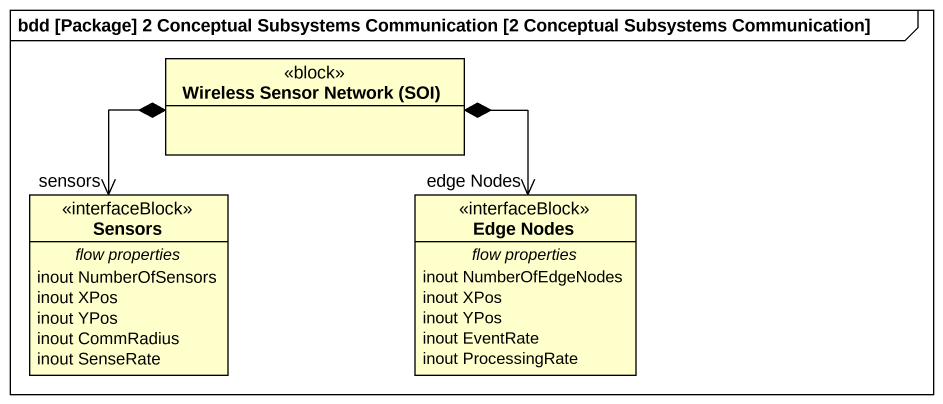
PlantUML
@startuml
mainframe bdd [Package] 2 Conceptual Subsystems Communication [2 Conceptual Subsystems Communication]
hide circle
hide empty members
class "Wireless Sensor Network (SOI)" as Wireless_Sensor_Network_SOI <<block>>
class Sensors <<interfaceBlock>> {
  -- flow properties --
  inout NumberOfSensors
  inout XPos
  inout YPos
  inout CommRadius
  inout SenseRate
}
class "Edge Nodes" as Edge_Nodes <<interfaceBlock>> {
  -- flow properties --
  inout NumberOfEdgeNodes
  inout XPos
  inout YPos
  inout EventRate
  inout ProcessingRate
}
Wireless_Sensor_Network_SOI *--> "sensors" Sensors
Wireless_Sensor_Network_SOI *--> "edge Nodes" Edge_Nodes
@enduml
